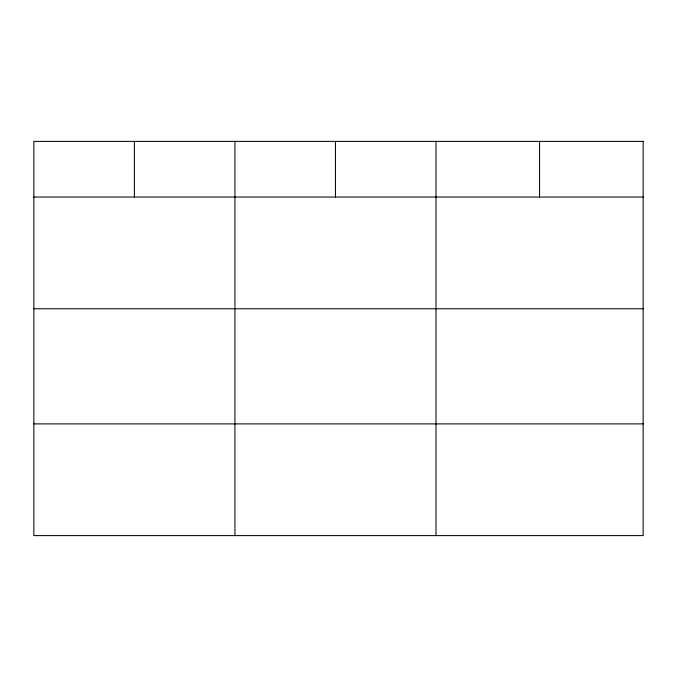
<?xml version="1.0" encoding="UTF-8"?>
<svg xmlns="http://www.w3.org/2000/svg" width="677" height="677" viewBox="0 0 677 677"><rect width="100%" height="100%" fill="white"/><g stroke="black" fill="none" stroke-linecap="round" stroke-linejoin="round"><path stroke-width="1.02" d="M33.85 197.041L643.15 197.041M33.85 308.771L643.15 308.771M33.85 423.887L643.15 423.887M539.569 141.391L539.569 197.041M435.988 141.391L435.988 535.609M335.453 141.391L335.453 197.041M234.919 141.391L234.919 535.609M134.385 141.391L134.385 197.041M643.15 141.391L33.85 141.391L33.85 535.609L643.15 535.609L643.15 141.391"/></g></svg>
